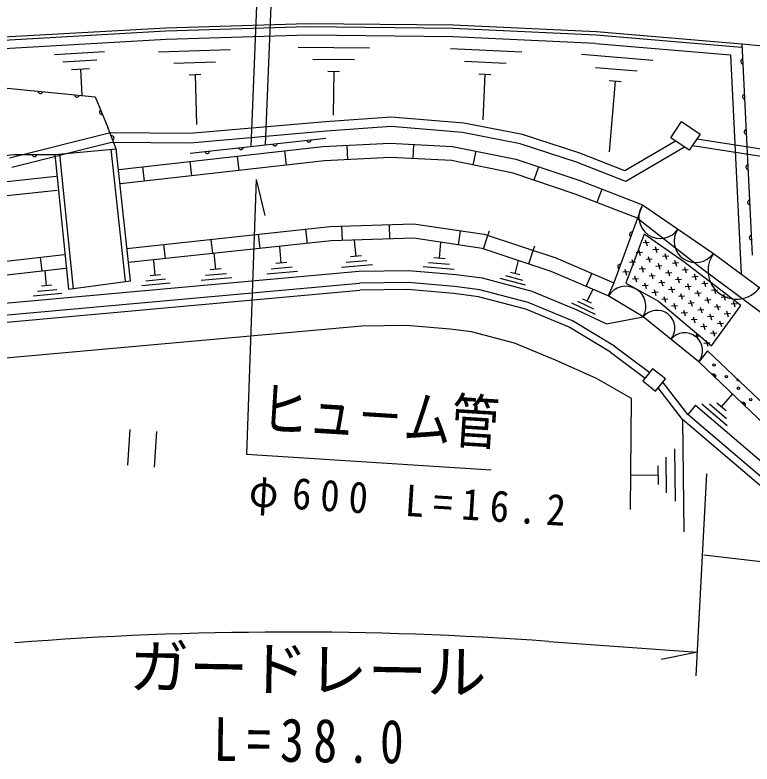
# Model space of a CAD drawing. Units: millimetres, scale not verified. Extents: x 40000 to 680000, y 20000 to 380000.
# Drawn here: x 183657 to 214600, y 251923 to 283366 of the extents above; entities that cross this region are included whole.
import ezdxf
from ezdxf.enums import TextEntityAlignment as Align

# ---------------------------------------------------------------- set-up
doc = ezdxf.new("R2010")
doc.units = ezdxf.units.MM
doc.header["$LTSCALE"] = 1000
doc.layers.add('M-BGD', color=7, linetype='Continuous', lineweight=25)
doc.styles.add('ＭＳ ゴシック', font='')
doc.styles.get('ＭＳ ゴシック').set_extended_font_data('MS Gothic')

msp = doc.modelspace()

# ---------------------------------------------------------------- linework, layer by layer
at = {"layer": 'M-BGD'}
for p, q in [((194227, 294080), (193561, 277845)), ((194826, 294056), (194165, 277912)), ((208034, 282168), (213698, 281691)), ((214176, 282153), (217571, 281838)), ((214176, 282153), (214607, 273282)), ((185317, 281708), (187414, 281827)), ((189687, 281822), (192686, 281913)), ((195547, 282016), (198547, 281986)), ((201936, 281956), (204932, 281814)), ((187097, 281472), (185671, 281391)), ((196167, 281510), (197917, 281492)), ((202536, 281427), (204284, 281344)), ((207448, 281716), (210437, 281464)), ((213698, 281691), (214144, 272499)), ((186026, 281075), (186781, 281118)), ((190327, 281341), (192076, 281394)), ((208028, 281165), (209772, 281018)), ((186403, 281096), (186465, 280006)), ((190967, 280860), (191467, 280876)), ((191217, 280868), (191281, 278765)), ((196787, 281003), (197287, 280998)), ((197037, 281001), (197018, 279160)), ((203137, 280898), (203637, 280874)), ((203387, 280886), (203296, 278968)), ((208858, 280593), (208608, 277624)), ((208609, 280614), (209107, 280572)), ((187901, 277754), (187560, 278644)), ((191016, 277559), (196705, 278197)), ((196585, 277843), (199394, 277985)), ((199394, 277985), (202020, 277851)), ((212281, 278164), (219076, 277102)), ((185329, 277505), (187901, 277754)), ((188303, 272191), (187702, 277733)), ((188502, 272213), (187901, 277754)), ((188015, 276879), (196585, 277843)), ((194971, 277661), (195038, 277065)), ((197584, 277893), (197614, 277295)), ((200392, 277934), (200362, 277337)), ((202020, 277851), (204690, 277316)), ((203000, 277655), (202883, 277070)), ((212096, 277890), (219003, 276810)), ((185329, 277505), (185902, 271854)), ((185528, 277526), (186101, 271874)), ((192984, 277438), (193051, 276841)), ((199424, 277386), (196652, 277246)), ((201989, 277252), (199424, 277386)), ((196652, 277246), (188082, 276282)), ((190996, 277214), (191063, 276618)), ((204572, 276727), (201989, 277252)), ((204690, 277316), (207369, 276413)), ((189009, 276990), (189076, 276394)), ((207178, 275844), (204572, 276727)), ((205638, 276996), (205447, 276431)), ((164698, 274370), (185390, 276600)), ((193777, 276460), (194144, 274946)), ((207369, 276413), (210005, 275393)), ((185432, 276001), (164741, 273772)), ((209789, 274833), (207178, 275844)), ((208302, 276052), (208085, 275493)), ((210005, 275393), (212990, 273355)), ((209789, 274833), (208799, 272123)), ((196869, 274481), (200382, 274592)), ((197402, 273899), (197384, 274497)), ((199401, 273961), (199383, 274560)), ((200382, 274592), (203357, 274159)), ((188360, 273566), (196869, 274481)), ((195939, 273777), (195875, 274374)), ((202280, 273713), (202368, 274303)), ((203514, 274108), (203580, 274305)), ((196934, 273884), (188422, 272969)), ((191962, 273350), (191898, 273946)), ((193951, 273564), (193887, 274160)), ((200401, 273992), (196934, 273884)), ((197976, 273232), (197916, 273906)), ((203269, 273566), (200401, 273992)), ((203327, 273547), (203514, 274108)), ((203357, 274159), (206362, 273166)), ((210119, 273927), (210192, 273681)), ((189974, 273136), (189909, 273733)), ((194836, 272959), (194776, 273633)), ((201482, 273151), (201541, 273824)), ((206172, 272596), (203269, 273566)), ((205413, 273480), (205477, 273672)), ((210283, 273813), (210028, 273796)), ((210529, 273641), (210602, 273395)), ((146773, 268865), (185728, 273315)), ((192084, 272687), (192023, 273361)), ((198209, 273253), (197743, 273211)), ((205224, 272913), (205413, 273480)), ((209997, 273402), (209742, 273385)), ((209833, 273517), (209906, 273271)), ((210694, 273527), (210438, 273510)), ((211104, 273241), (210848, 273224)), ((210940, 273355), (211012, 273110)), ((212990, 273355), (216765, 270554)), ((184800, 272609), (184735, 273202)), ((189546, 272439), (189490, 273060)), ((195069, 272980), (194603, 272938)), ((197555, 272985), (198435, 273065)), ((201024, 272982), (201905, 272905)), ((201715, 273131), (201249, 273171)), ((204654, 272503), (204801, 273056)), ((206362, 273166), (208799, 272123)), ((209712, 272992), (209456, 272975)), ((209548, 273106), (209620, 272861)), ((210408, 273116), (210152, 273099)), ((210244, 273231), (210316, 272985)), ((210654, 272945), (210727, 272699)), ((211514, 272955), (211258, 272938)), ((211350, 273069), (211423, 272824)), ((185794, 272719), (147110, 268436)), ((184986, 272003), (184930, 272624)), ((192317, 272708), (191851, 272666)), ((194415, 272713), (195295, 272792)), ((198661, 272876), (197366, 272760)), ((202094, 272680), (200799, 272792)), ((209262, 272696), (209334, 272450)), ((210122, 272706), (209866, 272689)), ((209958, 272820), (210030, 272575)), ((210818, 272831), (210562, 272814)), ((211064, 272659), (211137, 272414)), ((211924, 272669), (211669, 272652)), ((211760, 272784), (211833, 272538)), ((171665, 270224), (198094, 272607)), ((189762, 272458), (189331, 272419)), ((192768, 272331), (191474, 272215)), ((191662, 272441), (192543, 272520)), ((195521, 272603), (194226, 272487)), ((205096, 272022), (204032, 272304)), ((204248, 272429), (204971, 272237)), ((204846, 272452), (204463, 272554)), ((208563, 271572), (206172, 272596)), ((207644, 271966), (207880, 272516)), ((209426, 272582), (209170, 272565)), ((209836, 272296), (209581, 272279)), ((209672, 272410), (209745, 272165)), ((210532, 272420), (210277, 272403)), ((210368, 272535), (210441, 272289)), ((211228, 272545), (210973, 272528)), ((211474, 272373), (211547, 272128)), ((212335, 272383), (212079, 272367)), ((212170, 272498), (212243, 272252)), ((185201, 272022), (184771, 271983)), ((185902, 271854), (188502, 272213)), ((190178, 272110), (188983, 272002)), ((189157, 272211), (189970, 272284)), ((208799, 272123), (208563, 271572)), ((210246, 272010), (209991, 271993)), ((210082, 272124), (210155, 271879)), ((210942, 272135), (210687, 272118)), ((210778, 272249), (210851, 272003)), ((211638, 272259), (211383, 272242)), ((211885, 272088), (211957, 271842)), ((212745, 272098), (212489, 272081)), ((212581, 272212), (212653, 271966)), ((185618, 271674), (184423, 271566)), ((184597, 271775), (185410, 271848)), ((207683, 271350), (207928, 271867)), ((210657, 271724), (210401, 271707)), ((210493, 271839), (210565, 271593)), ((211353, 271849), (211097, 271832)), ((211189, 271963), (211261, 271717)), ((211599, 271677), (211671, 271432)), ((212049, 271973), (211793, 271956)), ((212459, 271687), (212203, 271670)), ((212295, 271802), (212368, 271556)), ((213155, 271812), (212900, 271795)), ((212991, 271926), (213064, 271681)), ((207270, 271351), (207945, 271030)), ((207862, 271265), (207504, 271435)), ((210024, 270693), (208563, 271572)), ((211067, 271438), (210811, 271422)), ((210903, 271553), (210975, 271307)), ((211763, 271563), (211507, 271546)), ((212009, 271391), (212082, 271146)), ((212869, 271402), (212614, 271385)), ((212705, 271516), (212778, 271270)), ((213565, 271526), (213310, 271509)), ((213401, 271640), (213474, 271395)), ((213812, 271355), (213884, 271109)), ((208029, 270796), (207035, 271267)), ((211477, 271153), (211222, 271136)), ((211313, 271267), (211386, 271021)), ((212173, 271277), (211918, 271260)), ((212419, 271106), (212492, 270860)), ((213280, 271116), (213024, 271099)), ((213115, 271230), (213188, 270985)), ((213976, 271240), (213720, 271223)), ((211887, 270867), (211632, 270850)), ((211723, 270981), (211796, 270736)), ((212583, 270991), (212328, 270974)), ((212830, 270820), (212902, 270574)), ((213690, 270830), (213434, 270813)), ((213526, 270944), (213598, 270699)), ((212361, 268806), (210024, 270693)), ((212298, 270581), (212042, 270564)), ((212134, 270695), (212206, 270450)), ((212544, 270410), (212616, 270164)), ((212994, 270706), (212738, 270689)), ((213404, 270420), (213148, 270403)), ((213240, 270534), (213313, 270288)), ((212708, 270295), (212452, 270278)), ((212954, 270124), (213027, 269878)), ((212422, 269885), (212167, 269868)), ((212258, 269999), (212331, 269754)), ((213118, 270009), (212863, 269993)), ((212832, 269599), (212577, 269582)), ((212668, 269714), (212741, 269468)), ((208661, 269214), (210115, 268126)), ((208829, 269463), (210304, 268360)), ((212738, 269273), (212361, 268806)), ((213058, 268158), (212925, 268285)), ((212936, 268291), (213063, 268169)), ((213068, 268181), (212947, 268297)), ((212964, 268297), (213068, 268198)), ((213068, 268215), (212981, 268298)), ((213004, 268293), (213062, 268237)), ((214027, 268011), (213975, 268061)), ((213975, 268049), (214016, 268011)), ((213976, 268071), (214037, 268013)), ((214045, 268016), (213979, 268079)), ((214003, 268015), (213980, 268037)), ((213319, 266911), (213791, 267465)), ((212229, 266980), (211904, 266599)), ((213561, 266116), (212496, 267024)), ((212811, 267049), (213536, 266432)), ((213511, 266747), (213127, 267074)), ((214301, 266972), (214168, 267099)), ((214179, 267105), (214306, 266983)), ((214311, 266995), (214190, 267111)), ((214207, 267111), (214311, 267012)), ((214311, 267029), (214224, 267112)), ((214247, 267107), (214304, 267051)), ((211686, 266391), (211735, 261675)), ((188477, 265959), (188381, 264462)), ((189519, 264390), (189614, 265887)), ((211347, 265158), (211370, 262958)), ((211014, 263306), (210998, 264802)), ((210650, 264446), (210658, 263654)), ((210654, 264050), (209510, 264038)), ((212256, 255621), (212706, 264098)), ((217204, 260152), (212581, 260697)), ((206072, 257070), (212309, 256619)), ((212309, 256619), (210782, 256309))]:
    msp.add_line(p, q, dxfattribs=at)
for points in [[(176400, 281891), (182670, 282416), (189986, 282831), (195929, 283012), (202061, 282951), (208067, 282667), (214176, 282153)], [(214164, 282003), (208057, 282517), (202057, 282801), (195930, 282862), (189992, 282682), (182680, 282266)], [(208034, 282168), (202047, 282451), (195934, 282512), (190008, 282332), (182705, 281917), (176442, 281393)], [(214207, 281514), (214184, 281504), (214165, 281491), (214146, 281471), (214134, 281450), (214128, 281426), (214129, 281394), (214138, 281370), (214151, 281351), (214172, 281332), (214193, 281321), (214217, 281314)], [(177792, 280836), (187029, 279929), (187560, 278644)], [(184620, 280166), (184626, 280141), (184636, 280120), (184654, 280098), (184672, 280084), (184696, 280074), (184727, 280071), (184752, 280076), (184773, 280086), (184795, 280104), (184809, 280123), (184819, 280146)], [(186160, 280015), (186165, 279990), (186175, 279969), (186193, 279947), (186212, 279933), (186235, 279923), (186267, 279920), (186291, 279925), (186313, 279935), (186334, 279953), (186348, 279972), (186359, 279995)], [(214279, 280035), (214256, 280026), (214236, 280013), (214217, 279992), (214206, 279972), (214199, 279947), (214201, 279915), (214210, 279892), (214223, 279872), (214244, 279853), (214265, 279842), (214289, 279835)], [(187256, 279379), (187237, 279363), (187223, 279344), (187212, 279318), (187209, 279295), (187210, 279269), (187223, 279240), (187239, 279221), (187258, 279207), (187284, 279196), (187307, 279192), (187332, 279194)], [(211393, 278067), (209266, 276823), (207372, 277562), (204963, 278346), (202503, 278828), (199456, 279082), (196690, 278881), (191001, 278385), (187668, 278416), (183430, 277354)], [(211762, 277819), (209301, 276381), (207237, 277185), (204862, 277958), (202448, 278431), (199454, 278681), (196722, 278483), (191017, 277985), (187715, 278016), (183527, 276966)], [(187766, 278106), (187785, 278122), (187800, 278140), (187811, 278166), (187815, 278189), (187814, 278214), (187803, 278244), (187787, 278264), (187768, 278278), (187743, 278290), (187720, 278294), (187694, 278293)], [(214351, 278557), (214327, 278548), (214308, 278535), (214289, 278514), (214278, 278493), (214271, 278469), (214273, 278437), (214282, 278413), (214295, 278394), (214316, 278375), (214336, 278364), (214361, 278357)], [(194472, 277947), (194483, 277924), (194497, 277905), (194519, 277888), (194541, 277878), (194565, 277873), (194597, 277876), (194620, 277887), (194639, 277901), (194656, 277923), (194666, 277944), (194671, 277969)], [(195895, 278106), (195905, 278084), (195919, 278065), (195942, 278047), (195963, 278038), (195987, 278032), (196019, 278036), (196042, 278047), (196061, 278061), (196078, 278083), (196088, 278104), (196093, 278129)], [(191628, 277628), (191639, 277605), (191653, 277586), (191675, 277568), (191696, 277559), (191721, 277554), (191753, 277557), (191776, 277568), (191794, 277582), (191812, 277604), (191821, 277625), (191827, 277650)], [(193050, 277787), (193061, 277764), (193075, 277746), (193097, 277728), (193118, 277718), (193143, 277713), (193175, 277717), (193198, 277727), (193216, 277741), (193234, 277764), (193244, 277785), (193249, 277810)], [(172052, 277414), (173576, 276468), (183620, 277507), (185329, 277505)], [(184375, 277506), (184383, 277482), (184395, 277462), (184415, 277442), (184435, 277430), (184459, 277422), (184491, 277422), (184515, 277430), (184535, 277442), (184555, 277462), (184567, 277482), (184575, 277506)], [(214423, 277078), (214399, 277069), (214380, 277056), (214361, 277035), (214350, 277015), (214343, 276990), (214345, 276958), (214354, 276935), (214367, 276915), (214388, 276896), (214408, 276885), (214432, 276879)], [(193777, 276460), (193373, 264929), (203652, 264275)], [(214495, 275600), (214471, 275591), (214452, 275578), (214433, 275557), (214422, 275536), (214415, 275512), (214416, 275480), (214425, 275456), (214438, 275437), (214459, 275418), (214480, 275407), (214504, 275400)], [(210005, 275393), (209789, 274833), (212539, 272694), (216289, 269912), (216765, 270554)], [(209576, 274250), (209550, 274250), (209527, 274246), (209502, 274234), (209484, 274219), (209468, 274199), (209457, 274169), (209456, 274144), (209461, 274121), (209473, 274096), (209487, 274077), (209507, 274062)], [(214566, 274122), (214543, 274112), (214523, 274099), (214504, 274079), (214493, 274058), (214486, 274034), (214488, 274002), (214497, 273978), (214510, 273959), (214531, 273940), (214552, 273929), (214576, 273922)], [(198094, 272607), (200182, 272639), (202179, 272466), (203266, 272327), (205363, 271771), (207248, 270995)], [(209081, 272894), (209056, 272895), (209033, 272891), (209007, 272879), (208989, 272864), (208973, 272844), (208962, 272814), (208962, 272789), (208966, 272766), (208978, 272740), (208993, 272722), (209012, 272707)], [(169583, 269242), (171361, 269695), (198120, 272107)], [(208829, 269463), (207058, 270533), (205203, 271296), (203170, 271835), (202116, 271970), (200164, 272138), (198120, 272107)], [(169640, 268947), (171412, 269398), (198136, 271808)], [(208661, 269214), (206922, 270264), (205107, 271011), (203112, 271540), (202084, 271671), (200153, 271838), (198136, 271808)], [(207248, 270995), (208498, 270402), (210024, 270693)], [(206352, 268877), (204627, 269586), (202824, 270065), (201924, 270179), (200100, 270337), (198215, 270309), (171570, 267910)], [(212738, 269273), (216504, 265682), (219889, 263109), (222751, 261199)], [(209494, 262601), (209546, 267271), (208073, 268108), (206352, 268877)], [(222418, 260700), (219526, 262631), (216090, 265248), (212361, 268806)], [(221357, 259068), (219662, 260171), (218052, 261358), (211904, 266599), (210858, 267957)], [(221193, 258816), (219490, 259925), (217866, 261123), (211686, 266391), (210664, 267717)], [(212229, 266980), (218363, 261750), (219947, 260582), (221630, 259487)]]:
    msp.add_lwpolyline(points, dxfattribs=at)
for points in [[(211959, 277686), (211186, 278206), (211644, 278888), (212418, 278368)], [(209299, 272104), (210677, 271352), (212906, 269476), (214137, 271174), (211734, 273009), (210077, 274164)], [(210429, 268516), (210019, 268007), (210552, 267578), (210962, 268087)], [(212911, 268282), (212933, 268294), (212955, 268300), (212984, 268301), (213006, 268295), (213029, 268285), (213052, 268263), (213064, 268240), (213070, 268218), (213071, 268189), (213066, 268167), (213055, 268144)], [(214054, 268019), (214042, 268013), (214031, 268010), (214017, 268009), (214006, 268012), (213994, 268017), (213983, 268028), (213977, 268039), (213974, 268051), (213973, 268065), (213976, 268076), (213981, 268088)], [(214153, 267096), (214176, 267108), (214198, 267114), (214227, 267115), (214249, 267109), (214272, 267099), (214295, 267077), (214307, 267054), (214313, 267032), (214314, 267003), (214309, 266981), (214298, 266958)]]:
    msp.add_lwpolyline(points, close=True, dxfattribs=at)
for centre in [(213009, 268677), (213520, 268189), (214032, 267700), (214544, 267212)]:
    msp.add_circle(centre, 50, dxfattribs=at)
for centre, radius, start, end in [((210748, 274885), 900, 145.6802, 325.6802), ((212235, 273870), 900, 145.6802, 325.6802), ((213954, 272640), 1200, 143.4303, 323.4303), ((209295, 271131), 850, 328.9764, 148.9764), ((210611, 270219), 750, 321.0865, 141.0865), ((211778, 269277), 750, 321.0865, 141.0865), ((195257, 107461), 150000, 85.86523, 94.43506)]:
    msp.add_arc(centre, radius, start, end, dxfattribs=at)

# ---------------------------------------------------------------- texts
at = {"layer": 'M-BGD', "style": 'ＭＳ ゴシック', "width": 0.8}
msp.add_text('ヒュ－ム管', height=1833, rotation=356.4, dxfattribs=at).set_placement((193904, 265396), align=Align.BOTTOM_LEFT)
at = {"layer": 'M-BGD', "style": 'ＭＳ ゴシック'}
msp.add_text('ガードレール', height=1833, rotation=359, dxfattribs=at).set_placement((188433, 254567), align=Align.BOTTOM_LEFT)
at = {"layer": 'M-BGD', "attachment_point": 7, "style": 'ＭＳ ゴシック'}
for s, insert, char_height, rotation in [('\\T1.47;\\W0.9;φ600\\~L=16.2', (193432, 262394), 1320, 356.4), ('\\T1.4;\\W0.8;L=38.0', (191985, 252031), 1833, 359.2)]:
    msp.add_mtext(s, dxfattribs=dict(at, insert=insert, char_height=char_height, rotation=rotation))

doc.saveas('drawing.dxf')
